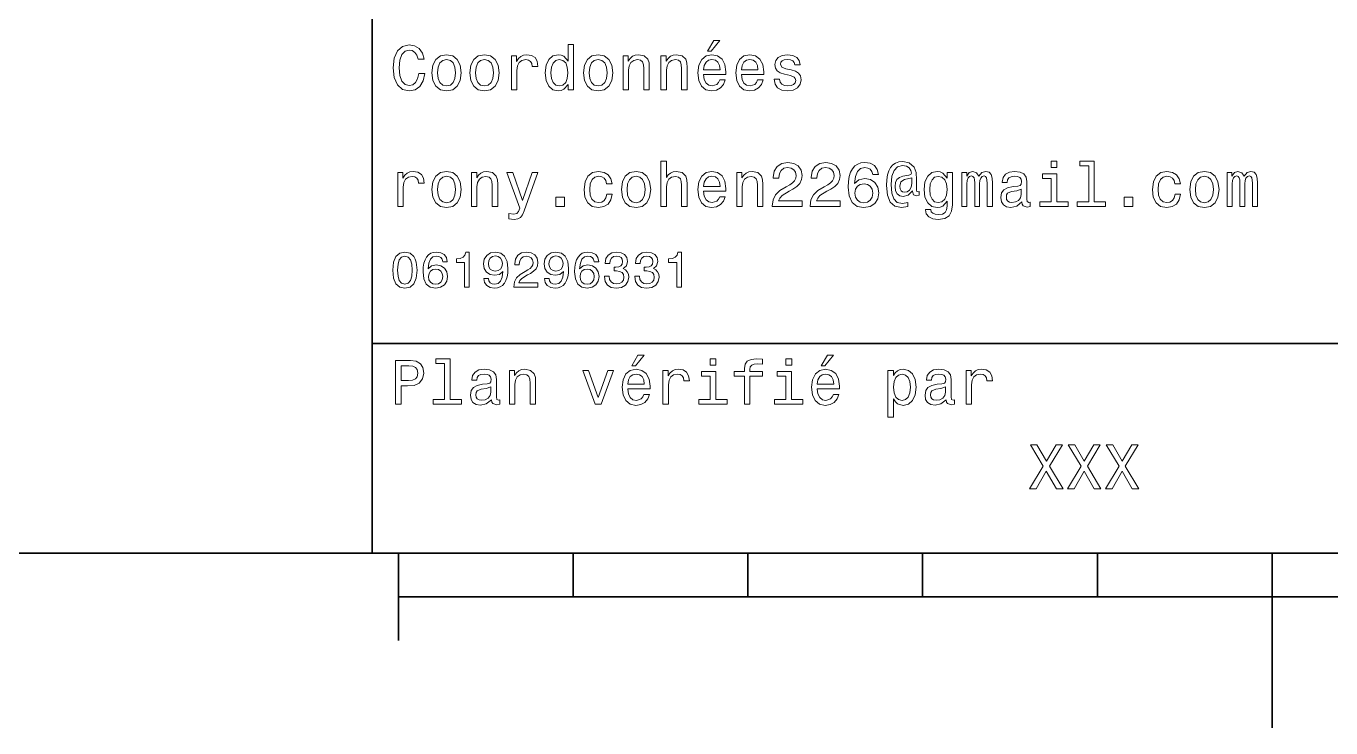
# Model space of a CAD drawing. Extents: x 0 to 297, y 0 to 210.
# Drawn here: x 77.2 to 151.9, y 0 to 40.2 of the extents above; entities that cross this region are included whole.
import ezdxf

# ---------------------------------------------------------------- set-up
doc = ezdxf.new("R2010")
doc.units = 0

msp = doc.modelspace()

# ---------------------------------------------------------------- linework, layer by layer
at = {"color": 7, "lineweight": 35}
for p, q in [((97, 10), (97, 70)), ((97, 22), (162, 22)), ((10, 10), (287, 10)), ((97, 10), (287, 10)), ((98.5, 7.5), (198.5, 7.5))]:
    msp.add_line(p, q, dxfattribs=at)
at = {"color": 7, "lineweight": 35, "ltscale": 0.125}
msp.add_line((98.5, 10), (98.5, 5), dxfattribs=at)
at = {"color": 7, "lineweight": 35, "ltscale": 0.0625}
for p, q in [((108.5, 10), (108.5, 7.5)), ((118.5, 10), (118.5, 7.5)), ((128.5, 10), (128.5, 7.5)), ((138.5, 10), (138.5, 7.5))]:
    msp.add_line(p, q, dxfattribs=at)
at = {"color": 7, "lineweight": 35, "ltscale": 0.25}
msp.add_line((148.5, 10), (148.5, 0), dxfattribs=at)
at = {"color": 7, "lineweight": 13}
for points in [[(99.66787, 37.460373), (99.595818, 37.15778), (99.476944, 36.941643), (99.311241, 36.808357), (99.116714, 36.765129), (98.882568, 36.829971), (98.698845, 37.024494), (98.57637, 37.341499), (98.536743, 37.780979), (98.57637, 38.216858), (98.695244, 38.537464), (98.87896, 38.731987), (99.116714, 38.80043), (99.289627, 38.764408), (99.437317, 38.663544), (99.552597, 38.501442), (99.631844, 38.278099), (99.97406, 38.278099), (99.865997, 38.620316), (99.678673, 38.879681), (99.422913, 39.041786), (99.116714, 39.099422), (98.734871, 39.009365), (98.443085, 38.757202), (98.25576, 38.342937), (98.190926, 37.780979), (98.25576, 37.219021), (98.443085, 36.804756), (98.734871, 36.548992), (99.116714, 36.462536), (99.451729, 36.530979), (99.721901, 36.721901), (99.912827, 37.035301), (100.013687, 37.460373)], [(108.201729, 36.829971), (108.201729, 36.530979), (108.51873, 36.530979), (108.51873, 39.117435), (108.20533, 39.117435), (108.20533, 38.170029), (107.963974, 38.443802), (107.816284, 38.508644), (107.646973, 38.533859), (107.340775, 38.461815), (107.103027, 38.260086), (106.948128, 37.935879), (106.894089, 37.5), (106.948128, 37.064121), (107.103027, 36.736309), (107.340775, 36.530979), (107.646973, 36.462536), (107.816284, 36.487751), (107.967575, 36.552593)], [(116.184441, 38.728386), (116.396973, 38.728386), (116.897697, 39.340778), (116.54467, 39.340778)], [(100.413544, 37.496399), (100.471184, 37.056915), (100.636887, 36.732708), (100.899857, 36.530979), (101.252884, 36.462536), (101.602303, 36.530979), (101.865273, 36.729107), (102.030983, 37.053314), (102.092216, 37.496399), (102.030983, 37.935879), (101.865273, 38.263687), (101.602303, 38.461815), (101.252884, 38.533859), (100.899857, 38.461815), (100.636887, 38.260086), (100.471184, 37.935879)], [(100.737755, 37.5), (100.770172, 37.824207), (100.87104, 38.058357), (101.033142, 38.20245), (101.252884, 38.25288), (101.469017, 38.20245), (101.631126, 38.061958), (101.731987, 37.824207), (101.768013, 37.5), (101.731987, 37.172188), (101.631126, 36.934437), (101.469017, 36.790344), (101.252884, 36.743515), (101.033142, 36.790344), (100.87104, 36.934437), (100.770172, 37.172188)], [(102.58213, 37.496399), (102.639771, 37.056915), (102.805473, 36.732708), (103.068443, 36.530979), (103.421471, 36.462536), (103.770897, 36.530979), (104.033859, 36.729107), (104.19957, 37.053314), (104.260803, 37.496399), (104.19957, 37.935879), (104.033859, 38.263687), (103.770897, 38.461815), (103.421471, 38.533859), (103.068443, 38.461815), (102.805473, 38.260086), (102.639771, 37.935879)], [(102.906342, 37.5), (102.938759, 37.824207), (103.039627, 38.058357), (103.201729, 38.20245), (103.421471, 38.25288), (103.637611, 38.20245), (103.799713, 38.061958), (103.900574, 37.824207), (103.9366, 37.5), (103.900574, 37.172188), (103.799713, 36.934437), (103.637611, 36.790344), (103.421471, 36.743515), (103.201729, 36.790344), (103.039627, 36.934437), (102.938759, 37.172188)], [(104.963257, 36.530979), (105.280258, 36.530979), (105.280258, 37.636887), (105.312683, 37.903458), (105.409943, 38.094379), (105.568443, 38.209652), (105.780983, 38.249279), (105.939484, 38.224064), (106.058357, 38.152016), (106.130402, 38.029537), (106.155617, 37.863831), (106.476227, 37.863831), (106.432999, 38.155621), (106.314117, 38.364552), (106.115997, 38.490635), (105.845825, 38.533859), (105.662102, 38.505043), (105.503601, 38.432995), (105.363113, 38.310516), (105.251442, 38.144814), (105.251442, 38.465416), (104.963257, 38.465416)], [(107.701012, 38.249279), (107.909943, 38.198845), (108.068443, 38.058357), (108.162102, 37.824207), (108.198128, 37.5), (108.162102, 37.172188), (108.068443, 36.938038), (107.909943, 36.793949), (107.701012, 36.747116), (107.502884, 36.793949), (107.351585, 36.938038), (107.250717, 37.175793), (107.2183, 37.5), (107.250717, 37.820606), (107.351585, 38.054756), (107.502884, 38.198845)], [(109.087898, 37.496399), (109.145531, 37.056915), (109.311241, 36.732708), (109.574203, 36.530979), (109.927231, 36.462536), (110.276657, 36.530979), (110.539627, 36.729107), (110.70533, 37.053314), (110.766571, 37.496399), (110.70533, 37.935879), (110.539627, 38.263687), (110.276657, 38.461815), (109.927231, 38.533859), (109.574203, 38.461815), (109.311241, 38.260086), (109.145531, 37.935879)], [(109.412102, 37.5), (109.444527, 37.824207), (109.545387, 38.058357), (109.707489, 38.20245), (109.927231, 38.25288), (110.143372, 38.20245), (110.305473, 38.061958), (110.406342, 37.824207), (110.44236, 37.5), (110.406342, 37.172188), (110.305473, 36.934437), (110.143372, 36.790344), (109.927231, 36.743515), (109.707489, 36.790344), (109.545387, 36.934437), (109.444527, 37.172188)], [(111.350143, 36.530979), (111.667145, 36.530979), (111.667145, 37.647694), (111.69957, 37.903458), (111.804031, 38.090778), (111.966141, 38.206051), (112.182274, 38.249279), (112.355186, 38.213257), (112.463257, 38.115993), (112.517288, 37.953888), (112.535301, 37.737751), (112.535301, 36.530979), (112.852303, 36.530979), (112.852303, 37.802593), (112.837898, 38.058357), (112.773056, 38.270893), (112.560516, 38.465416), (112.229103, 38.533859), (112.045387, 38.508644), (111.890488, 38.440201), (111.757202, 38.324928), (111.65274, 38.170029), (111.65274, 38.465416), (111.350143, 38.465416)], [(113.51873, 36.530979), (113.835732, 36.530979), (113.835732, 37.647694), (113.868156, 37.903458), (113.972626, 38.090778), (114.134727, 38.206051), (114.350861, 38.249279), (114.523773, 38.213257), (114.631844, 38.115993), (114.685883, 37.953888), (114.703888, 37.737751), (114.703888, 36.530979), (115.020889, 36.530979), (115.020889, 37.802593), (115.006485, 38.058357), (114.941643, 38.270893), (114.729111, 38.465416), (114.39769, 38.533859), (114.213974, 38.508644), (114.059082, 38.440201), (113.925789, 38.324928), (113.821327, 38.170029), (113.821327, 38.465416), (113.51873, 38.465416)], [(115.964699, 37.406338), (117.232712, 37.406338), (117.236313, 37.554035), (117.178673, 37.9683), (117.020172, 38.278099), (116.768013, 38.465416), (116.432999, 38.533859), (116.105186, 38.461815), (115.853027, 38.260086), (115.690918, 37.932278), (115.633286, 37.5), (115.687317, 37.056915), (115.849426, 36.732708), (116.097984, 36.530979), (116.422188, 36.462536), (116.703171, 36.509365), (116.933716, 36.631844), (117.103027, 36.826366), (117.200287, 37.085735), (116.886887, 37.085735), (116.822044, 36.941643), (116.728386, 36.833572), (116.461815, 36.747116), (116.256485, 36.786743), (116.101585, 36.912823), (116.000717, 37.118156), (115.964699, 37.395531)], [(115.964699, 37.672909), (116.004318, 37.921471), (116.101585, 38.105186), (116.249283, 38.216858), (116.443802, 38.256485), (116.634727, 38.216858), (116.782425, 38.105186), (116.872482, 37.921471), (116.9049, 37.672909)], [(118.133286, 37.406338), (119.401299, 37.406338), (119.4049, 37.554035), (119.34726, 37.9683), (119.188766, 38.278099), (118.9366, 38.465416), (118.601585, 38.533859), (118.273773, 38.461815), (118.021614, 38.260086), (117.859512, 37.932278), (117.801872, 37.5), (117.855911, 37.056915), (118.018013, 36.732708), (118.266571, 36.530979), (118.590775, 36.462536), (118.871758, 36.509365), (119.10231, 36.631844), (119.271614, 36.826366), (119.368881, 37.085735), (119.055481, 37.085735), (118.990631, 36.941643), (118.896973, 36.833572), (118.630402, 36.747116), (118.425072, 36.786743), (118.270172, 36.912823), (118.169312, 37.118156), (118.133286, 37.395531)], [(118.133286, 37.672909), (118.172913, 37.921471), (118.270172, 38.105186), (118.41787, 38.216858), (118.612396, 38.256485), (118.803314, 38.216858), (118.951012, 38.105186), (119.041069, 37.921471), (119.073486, 37.672909)], [(120.971901, 37.658501), (120.66571, 37.730545), (120.438766, 37.8134), (120.363113, 37.982708), (120.384727, 38.101585), (120.460373, 38.188038), (120.582855, 38.242073), (120.759369, 38.263687), (120.92868, 38.242073), (121.061966, 38.177231), (121.148415, 38.079971), (121.184441, 37.950287), (121.49424, 37.950287), (121.49424, 37.957493), (121.440201, 38.191643), (121.292511, 38.375359), (121.061966, 38.490635), (120.759369, 38.533859), (120.453171, 38.490635), (120.229828, 38.371758), (120.08934, 38.195244), (120.046112, 37.971901), (120.078529, 37.755764), (120.179398, 37.604465), (120.3451, 37.496399), (120.586456, 37.42075), (120.939484, 37.334293), (121.155624, 37.244236), (121.213257, 37.172188), (121.234871, 37.064121), (121.202454, 36.930836), (121.115997, 36.829971), (120.97551, 36.765129), (120.788185, 36.743515), (120.590057, 36.765129), (120.445969, 36.840778), (120.348709, 36.963257), (120.309082, 37.132565), (120.002884, 37.132565), (120.053314, 36.844379), (120.201012, 36.635445), (120.435158, 36.509365), (120.759369, 36.462536), (121.097984, 36.509365), (121.346542, 36.635445), (121.497841, 36.837173), (121.551872, 37.100143), (121.512253, 37.327087), (121.400574, 37.481987), (121.216858, 37.582851)], [(113.51873, 29.850143), (113.835732, 29.850143), (113.835732, 30.966858), (113.868156, 31.222622), (113.972626, 31.409943), (114.134727, 31.525215), (114.350861, 31.568443), (114.523773, 31.532419), (114.631844, 31.435158), (114.685883, 31.273054), (114.703888, 31.056915), (114.703888, 29.850143), (115.020889, 29.850143), (115.020889, 31.121758), (115.006485, 31.377522), (114.941643, 31.590057), (114.729111, 31.784582), (114.39769, 31.853025), (114.217575, 31.827808), (114.062683, 31.759365), (113.932999, 31.651297), (113.835732, 31.503601), (113.835732, 32.4366), (113.51873, 32.4366)], [(119.891212, 29.850143), (121.609512, 29.850143), (121.609512, 30.159943), (120.251442, 30.159943), (120.327087, 30.32925), (120.456772, 30.46974), (120.856628, 30.725504), (121.069168, 30.833572), (121.306915, 30.988472), (121.476227, 31.168587), (121.573486, 31.381123), (121.609512, 31.622478), (121.548271, 31.925072), (121.378967, 32.162823), (121.119598, 32.314121), (120.784584, 32.368156), (120.438766, 32.306915), (120.175797, 32.137608), (120.006485, 31.867435), (119.948853, 31.510807), (119.948853, 31.460375), (120.276657, 31.460375), (120.276657, 31.489193), (120.309082, 31.73415), (120.406342, 31.914265), (120.561241, 32.029537), (120.766571, 32.069164), (120.97551, 32.033142), (121.130402, 31.943083), (121.23127, 31.802593), (121.267288, 31.62608), (121.242081, 31.460375), (121.17363, 31.319883), (121.058357, 31.197405), (120.899857, 31.089336), (120.687317, 30.974062), (120.334297, 30.750719), (120.085739, 30.512968), (119.938042, 30.224783), (119.891212, 29.86095)], [(122.059799, 29.850143), (123.778099, 29.850143), (123.778099, 30.159943), (122.420029, 30.159943), (122.495682, 30.32925), (122.625366, 30.46974), (123.025223, 30.725504), (123.237755, 30.833572), (123.47551, 30.988472), (123.644814, 31.168587), (123.742081, 31.381123), (123.778099, 31.622478), (123.716858, 31.925072), (123.547554, 32.162823), (123.288185, 32.314121), (122.953171, 32.368156), (122.607353, 32.306915), (122.344383, 32.137608), (122.175072, 31.867435), (122.117439, 31.510807), (122.117439, 31.460375), (122.445251, 31.460375), (122.445251, 31.489193), (122.477669, 31.73415), (122.574928, 31.914265), (122.729828, 32.029537), (122.935165, 32.069164), (123.144096, 32.033142), (123.298996, 31.943083), (123.399857, 31.802593), (123.435883, 31.62608), (123.410667, 31.460375), (123.342224, 31.319883), (123.226944, 31.197405), (123.068451, 31.089336), (122.855911, 30.974062), (122.502884, 30.750719), (122.254326, 30.512968), (122.106628, 30.224783), (122.059799, 29.86095)], [(125.971909, 31.676512), (125.903458, 31.9683), (125.744965, 32.184437), (125.5, 32.321323), (125.182999, 32.368156), (124.970467, 32.342937), (124.786743, 32.274494), (124.624641, 32.162823), (124.487755, 32.004322), (124.379684, 31.806194), (124.300438, 31.56484), (124.25, 31.280258), (124.235596, 30.959654), (124.293228, 30.448126), (124.469742, 30.077089), (124.754326, 29.853746), (125.143372, 29.778097), (125.492798, 29.842939), (125.759369, 30.012247), (125.932281, 30.278818), (125.993515, 30.617435), (125.932281, 30.959654), (125.766571, 31.222622), (125.510811, 31.388329), (125.19381, 31.445965), (124.851585, 31.373919), (124.595825, 31.168587), (124.649857, 31.56484), (124.765137, 31.849422), (124.94165, 32.01873), (125.1866, 32.076366), (125.366714, 32.04755), (125.503601, 31.971901), (125.593658, 31.845821), (125.640495, 31.676512)], [(128.298996, 30.487751), (128.298996, 30.696686), (128.241364, 30.685879), (128.172913, 30.711094), (128.151306, 30.786743), (128.151306, 31.377522), (128.122482, 31.795389), (128.007202, 32.105186), (127.737038, 32.335735), (127.358795, 32.418587), (127.139053, 32.396973), (126.951736, 32.33213), (126.789627, 32.224064), (126.659943, 32.072765), (126.559082, 31.881844), (126.487038, 31.647694), (126.44381, 31.366714), (126.429398, 31.049711), (126.479828, 30.491354), (126.641937, 30.0951), (126.912109, 29.857347), (127.297554, 29.7817), (127.650581, 29.839336), (127.650581, 30.077089), (127.340782, 30.019451), (127.041794, 30.08069), (126.843666, 30.278818), (126.735596, 30.613832), (126.703171, 31.100143), (126.739197, 31.575647), (126.861679, 31.914265), (127.059799, 32.119595), (127.347984, 32.188038), (127.567726, 32.148415), (127.729828, 32.054756), (127.830696, 31.914265), (127.866714, 31.752161), (127.827095, 31.672911), (127.719025, 31.636887), (127.365997, 31.582851), (127.171478, 31.503601), (127.030983, 31.381123), (126.948135, 31.211815), (126.922913, 30.988472), (126.955338, 30.747118), (127.045395, 30.567001), (127.193085, 30.45533), (127.387611, 30.419308), (127.672195, 30.494957), (127.913551, 30.732708), (127.913551, 30.711094), (127.971184, 30.520172), (128.169312, 30.462536)], [(136.184448, 32.4366), (135.849426, 32.4366), (135.849426, 32.076366), (136.184448, 32.076366)], [(138.003601, 32.170029), (138.003601, 30.116714), (137.351593, 30.116714), (137.351593, 29.850143), (138.969025, 29.850143), (138.969025, 30.116714), (138.320602, 30.116714), (138.320602, 32.4366), (137.506485, 32.4366), (137.506485, 32.170029)], [(98.457489, 29.850143), (98.774498, 29.850143), (98.774498, 30.956051), (98.806915, 31.222622), (98.904182, 31.413544), (99.062683, 31.528818), (99.275215, 31.568443), (99.433716, 31.543226), (99.552597, 31.47118), (99.624641, 31.348701), (99.649857, 31.182997), (99.970459, 31.182997), (99.927231, 31.474783), (99.808357, 31.683718), (99.610229, 31.809797), (99.340057, 31.853025), (99.156342, 31.824207), (98.997841, 31.752161), (98.857346, 31.629683), (98.745674, 31.463976), (98.745674, 31.784582), (98.457489, 31.784582)], [(100.413544, 30.815561), (100.471184, 30.37608), (100.636887, 30.051872), (100.899857, 29.850143), (101.252884, 29.7817), (101.602303, 29.850143), (101.865273, 30.048271), (102.030983, 30.372478), (102.092216, 30.815561), (102.030983, 31.255043), (101.865273, 31.582851), (101.602303, 31.780979), (101.252884, 31.853025), (100.899857, 31.780979), (100.636887, 31.57925), (100.471184, 31.255043)], [(100.737755, 30.819164), (100.770172, 31.143372), (100.87104, 31.377522), (101.033142, 31.521614), (101.252884, 31.572046), (101.469017, 31.521614), (101.631126, 31.381123), (101.731987, 31.143372), (101.768013, 30.819164), (101.731987, 30.491354), (101.631126, 30.253601), (101.469017, 30.109509), (101.252884, 30.062679), (101.033142, 30.109509), (100.87104, 30.253601), (100.770172, 30.491354)], [(102.675797, 29.850143), (102.992798, 29.850143), (102.992798, 30.966858), (103.025215, 31.222622), (103.129684, 31.409943), (103.291786, 31.525215), (103.507927, 31.568443), (103.680832, 31.532419), (103.788902, 31.435158), (103.842941, 31.273054), (103.860954, 31.056915), (103.860954, 29.850143), (104.177956, 29.850143), (104.177956, 31.121758), (104.163544, 31.377522), (104.098701, 31.590057), (103.886169, 31.784582), (103.554756, 31.853025), (103.37104, 31.827808), (103.216141, 31.759365), (103.082855, 31.644091), (102.978386, 31.489193), (102.978386, 31.784582), (102.675797, 31.784582)], [(106.144814, 31.784582), (105.590057, 30.192362), (105.046112, 31.784582), (104.700287, 31.784582), (105.435158, 29.742075), (105.370316, 29.561958), (105.269455, 29.43948), (105.100143, 29.399855), (104.808357, 29.435879), (104.808357, 29.129683), (105.114555, 29.100864), (105.334297, 29.129683), (105.489197, 29.21974), (105.600868, 29.37464), (105.698128, 29.601583), (106.483429, 31.784582)], [(110.413544, 31.143372), (110.726944, 31.143372), (110.662102, 31.431555), (110.507202, 31.658501), (110.265854, 31.79899), (109.952454, 31.853025), (109.606628, 31.780979), (109.343658, 31.57925), (109.177956, 31.25144), (109.120316, 30.811958), (109.174355, 30.37608), (109.336456, 30.051872), (109.592216, 29.850143), (109.941643, 29.7817), (110.251442, 29.835733), (110.492798, 29.987032), (110.658501, 30.224783), (110.730545, 30.541786), (110.427956, 30.541786), (110.373917, 30.340057), (110.273056, 30.188761), (110.12896, 30.0951), (109.952454, 30.066282), (109.732712, 30.113111), (109.574203, 30.257204), (109.476944, 30.491354), (109.444527, 30.822765), (109.476944, 31.146973), (109.577812, 31.381123), (109.739914, 31.525215), (109.952454, 31.575647), (110.139771, 31.543226), (110.280258, 31.460375), (110.373917, 31.323486)], [(111.256485, 30.815561), (111.314117, 30.37608), (111.479828, 30.051872), (111.742798, 29.850143), (112.095825, 29.7817), (112.445244, 29.850143), (112.708214, 30.048271), (112.873917, 30.372478), (112.935158, 30.815561), (112.873917, 31.255043), (112.708214, 31.582851), (112.445244, 31.780979), (112.095825, 31.853025), (111.742798, 31.780979), (111.479828, 31.57925), (111.314117, 31.255043)], [(111.580688, 30.819164), (111.613113, 31.143372), (111.713974, 31.377522), (111.876083, 31.521614), (112.095825, 31.572046), (112.311958, 31.521614), (112.47406, 31.381123), (112.574928, 31.143372), (112.610947, 30.819164), (112.574928, 30.491354), (112.47406, 30.253601), (112.311958, 30.109509), (112.095825, 30.062679), (111.876083, 30.109509), (111.713974, 30.253601), (111.613113, 30.491354)], [(115.964699, 30.725504), (117.232712, 30.725504), (117.236313, 30.873198), (117.178673, 31.287464), (117.020172, 31.597261), (116.768013, 31.784582), (116.432999, 31.853025), (116.105186, 31.780979), (115.853027, 31.57925), (115.690918, 31.25144), (115.633286, 30.819164), (115.687317, 30.37608), (115.849426, 30.051872), (116.097984, 29.850143), (116.422188, 29.7817), (116.703171, 29.828529), (116.933716, 29.951008), (117.103027, 30.145533), (117.200287, 30.404898), (116.886887, 30.404898), (116.822044, 30.260807), (116.728386, 30.152737), (116.461815, 30.066282), (116.256485, 30.105907), (116.101585, 30.231987), (116.000717, 30.437319), (115.964699, 30.714697)], [(115.964699, 30.992075), (116.004318, 31.240633), (116.101585, 31.424351), (116.249283, 31.536022), (116.443802, 31.575647), (116.634727, 31.536022), (116.782425, 31.424351), (116.872482, 31.240633), (116.9049, 30.992075)], [(117.855911, 29.850143), (118.172913, 29.850143), (118.172913, 30.966858), (118.20533, 31.222622), (118.309799, 31.409943), (118.471901, 31.525215), (118.688042, 31.568443), (118.860954, 31.532419), (118.969025, 31.435158), (119.023056, 31.273054), (119.041069, 31.056915), (119.041069, 29.850143), (119.35807, 29.850143), (119.35807, 31.121758), (119.343658, 31.377522), (119.278824, 31.590057), (119.066284, 31.784582), (118.734871, 31.853025), (118.551155, 31.827808), (118.396255, 31.759365), (118.26297, 31.644091), (118.158501, 31.489193), (118.158501, 31.784582), (117.855911, 31.784582)], [(127.881126, 31.168587), (127.845108, 30.945244), (127.755051, 30.786743), (127.618164, 30.68948), (127.456055, 30.660662), (127.344383, 30.678673), (127.265137, 30.743515), (127.214699, 30.851583), (127.200294, 31.002882), (127.261536, 31.25144), (127.470467, 31.381123), (127.881126, 31.481987)], [(130.20462, 29.936598), (130.20462, 31.784582), (129.902023, 31.784582), (129.902023, 31.47118), (129.653458, 31.755764), (129.502167, 31.827808), (129.332855, 31.853025), (129.026657, 31.780979), (128.78891, 31.57925), (128.634003, 31.255043), (128.579971, 30.819164), (128.634003, 30.379683), (128.78891, 30.055475), (129.026657, 29.850143), (129.332855, 29.7817), (129.505768, 29.806915), (129.649857, 29.871758), (129.902023, 30.145533), (129.902023, 29.871758), (129.873199, 29.655619), (129.793945, 29.500719), (129.642654, 29.410662), (129.41571, 29.378241), (129.21759, 29.399855), (129.077087, 29.45389), (128.994247, 29.54755), (128.969025, 29.67363), (128.662827, 29.67363), (128.662827, 29.659222), (128.709656, 29.428673), (128.853745, 29.255764), (129.084305, 29.144091), (129.397705, 29.104465), (129.772339, 29.158501), (130.020905, 29.309797), (130.161392, 29.572765)], [(128.907791, 30.819164), (128.940201, 31.139769), (129.037476, 31.377522), (129.188766, 31.518011), (129.390503, 31.568443), (129.603027, 31.518011), (129.761536, 31.377522), (129.858795, 31.139769), (129.894821, 30.819164), (129.858795, 30.491354), (129.761536, 30.257204), (129.603027, 30.113111), (129.390503, 30.066282), (129.188766, 30.113111), (129.037476, 30.257204), (128.940201, 30.494957)], [(130.741364, 29.850143), (131.033142, 29.850143), (131.033142, 31.143372), (131.051163, 31.337896), (131.105194, 31.478386), (131.188049, 31.561239), (131.296112, 31.593658), (131.382568, 31.56484), (131.440216, 31.492794), (131.469025, 31.370316), (131.479828, 31.208212), (131.479828, 29.850143), (131.753601, 29.850143), (131.753601, 31.143372), (131.771622, 31.334293), (131.825653, 31.474783), (131.912109, 31.561239), (132.020172, 31.593658), (132.106628, 31.56484), (132.164276, 31.492794), (132.200287, 31.208212), (132.200287, 29.850143), (132.492081, 29.850143), (132.492081, 31.1866), (132.47406, 31.463976), (132.416428, 31.676512), (132.301163, 31.806194), (132.113831, 31.853025), (131.894104, 31.780979), (131.724792, 31.572046), (131.591507, 31.777376), (131.368164, 31.853025), (131.162827, 31.780979), (131.022339, 31.57925), (131.022339, 31.784582), (130.741364, 31.784582)], [(134.185165, 30.102304), (134.185165, 30.091497), (134.203171, 29.969019), (134.257202, 29.882565), (134.484161, 29.814121), (134.660675, 29.842939), (134.660675, 30.087896), (134.585022, 30.077089), (134.484161, 30.123919), (134.466141, 30.268011), (134.466141, 31.269451), (134.422913, 31.525215), (134.296829, 31.70533), (134.077087, 31.8134), (133.767303, 31.853025), (133.464706, 31.809797), (133.241364, 31.687319), (133.100861, 31.496397), (133.054047, 31.244236), (133.054047, 31.222622), (133.338623, 31.222622), (133.363831, 31.373919), (133.443085, 31.481987), (133.572769, 31.546829), (133.756485, 31.572046), (133.932999, 31.554033), (134.059082, 31.5), (134.134735, 31.40634), (134.159943, 31.276657), (134.145538, 31.125359), (134.087906, 31.049711), (133.943817, 31.013687), (133.67363, 30.984869), (133.363831, 30.920029), (133.144104, 30.804754), (133.014404, 30.62464), (132.974792, 30.358068), (133.010803, 30.120316), (133.122482, 29.943804), (133.302597, 29.832132), (133.551147, 29.792507), (133.886169, 29.868155)], [(136.17363, 30.116714), (136.17363, 31.71974), (135.359512, 31.71974), (135.359512, 31.449568), (135.856628, 31.449568), (135.856628, 30.116714), (135.208221, 30.116714), (135.208221, 29.850143), (136.829254, 29.850143), (136.829254, 30.116714)], [(142.942368, 31.143372), (143.255768, 31.143372), (143.190918, 31.431555), (143.036026, 31.658501), (142.794662, 31.79899), (142.481262, 31.853025), (142.135437, 31.780979), (141.872482, 31.57925), (141.706772, 31.25144), (141.649139, 30.811958), (141.703171, 30.37608), (141.865265, 30.051872), (142.121033, 29.850143), (142.470459, 29.7817), (142.780258, 29.835733), (143.021606, 29.987032), (143.187317, 30.224783), (143.259369, 30.541786), (142.956772, 30.541786), (142.90274, 30.340057), (142.80188, 30.188761), (142.657776, 30.0951), (142.481262, 30.066282), (142.261536, 30.113111), (142.103027, 30.257204), (142.005768, 30.491354), (141.973343, 30.822765), (142.005768, 31.146973), (142.106628, 31.381123), (142.268738, 31.525215), (142.481262, 31.575647), (142.668579, 31.543226), (142.809082, 31.460375), (142.90274, 31.323486)], [(143.785309, 30.815561), (143.842941, 30.37608), (144.008636, 30.051872), (144.271606, 29.850143), (144.624634, 29.7817), (144.97406, 29.850143), (145.23703, 30.048271), (145.40274, 30.372478), (145.463974, 30.815561), (145.40274, 31.255043), (145.23703, 31.582851), (144.97406, 31.780979), (144.624634, 31.853025), (144.271606, 31.780979), (144.008636, 31.57925), (143.842941, 31.255043)], [(144.109512, 30.819164), (144.141937, 31.143372), (144.242798, 31.377522), (144.404892, 31.521614), (144.624634, 31.572046), (144.840775, 31.521614), (145.002884, 31.381123), (145.103745, 31.143372), (145.139771, 30.819164), (145.103745, 30.491354), (145.002884, 30.253601), (144.840775, 30.109509), (144.624634, 30.062679), (144.404892, 30.109509), (144.242798, 30.253601), (144.141937, 30.491354)], [(145.921463, 29.850143), (146.213257, 29.850143), (146.213257, 31.143372), (146.231262, 31.337896), (146.285309, 31.478386), (146.368149, 31.561239), (146.476227, 31.593658), (146.562683, 31.56484), (146.620316, 31.492794), (146.649139, 31.370316), (146.659943, 31.208212), (146.659943, 29.850143), (146.933716, 29.850143), (146.933716, 31.143372), (146.951721, 31.334293), (147.005768, 31.474783), (147.092224, 31.561239), (147.200287, 31.593658), (147.286743, 31.56484), (147.344376, 31.492794), (147.380402, 31.208212), (147.380402, 29.850143), (147.67218, 29.850143), (147.67218, 31.1866), (147.654175, 31.463976), (147.596542, 31.676512), (147.481262, 31.806194), (147.293945, 31.853025), (147.074203, 31.780979), (146.904892, 31.572046), (146.771606, 31.777376), (146.548264, 31.853025), (146.342941, 31.780979), (146.202454, 31.57925), (146.202454, 31.784582), (145.921463, 31.784582)], [(125.644096, 30.613832), (125.604469, 30.386887), (125.503601, 30.213976), (125.341499, 30.098703), (125.139771, 30.062679), (124.927238, 30.098703), (124.765137, 30.210375), (124.660667, 30.383286), (124.628242, 30.610229), (124.664268, 30.833572), (124.765137, 31.002882), (124.93084, 31.11095), (125.154182, 31.150576), (125.348709, 31.11095), (125.503601, 31.006483), (125.604469, 30.837175)], [(134.149139, 30.527376), (134.105911, 30.340057), (133.990631, 30.195965), (133.817719, 30.102304), (133.605194, 30.069883), (133.468307, 30.087896), (133.371033, 30.145533), (133.309799, 30.246397), (133.291794, 30.386887), (133.306198, 30.512968), (133.363831, 30.603025), (133.594391, 30.70389), (133.886169, 30.747118), (134.149139, 30.833572)], [(107.510086, 29.850143), (108.007202, 29.850143), (108.007202, 30.386887), (107.510086, 30.386887)], [(140.03891, 29.850143), (140.536026, 29.850143), (140.536026, 30.386887), (140.03891, 30.386887)], [(98.172913, 26.201731), (98.216141, 25.749281), (98.351585, 25.426514), (98.567726, 25.230549), (98.867432, 25.167149), (99.164268, 25.230549), (99.380402, 25.426514), (99.51297, 25.749281), (99.559074, 26.201731), (99.51297, 26.651299), (99.458214, 26.829971), (99.380402, 26.976946), (99.164268, 27.172913), (98.867432, 27.239193), (98.567726, 27.172913), (98.351585, 26.974064), (98.216141, 26.651299)], [(98.44957, 26.201731), (98.472626, 26.550434), (98.54467, 26.801153), (98.674355, 26.948128), (98.867432, 27), (99.05764, 26.948128), (99.187317, 26.801153), (99.259369, 26.550434), (99.282417, 26.201731), (99.259369, 25.850145), (99.187317, 25.599424), (99.05764, 25.45245), (98.867432, 25.40346), (98.674355, 25.45245), (98.54467, 25.599424), (98.472626, 25.850145)], [(101.293945, 26.685881), (101.239197, 26.91931), (101.112389, 27.09222), (100.916428, 27.201731), (100.662827, 27.239193), (100.492798, 27.219021), (100.345825, 27.164267), (100.216141, 27.074928), (100.106628, 26.948128), (100.020172, 26.789627), (99.956772, 26.596542), (99.916428, 26.368877), (99.9049, 26.112392), (99.951012, 25.703171), (100.092216, 25.406342), (100.319885, 25.227667), (100.631126, 25.167149), (100.91066, 25.219021), (101.123917, 25.354467), (101.262245, 25.567724), (101.311241, 25.838617), (101.262245, 26.112392), (101.129684, 26.322767), (100.925072, 26.455332), (100.671471, 26.501442), (100.397697, 26.443806), (100.193085, 26.279539), (100.236313, 26.596542), (100.328529, 26.824209), (100.469742, 26.959656), (100.665703, 27.005764), (100.809799, 26.98271), (100.919312, 26.922192), (100.991356, 26.821327), (101.028816, 26.685881)], [(102.285301, 25.224785), (102.547546, 25.224785), (102.547546, 27.239193), (102.351585, 27.239193), (102.299713, 27.063402), (102.195969, 26.945246), (102.03746, 26.876081), (101.818443, 26.853027), (101.818443, 26.648417), (102.285301, 26.648417)], [(103.380402, 25.720463), (103.42363, 25.492796), (103.547546, 25.317003), (103.743515, 25.207495), (104.002884, 25.167149), (104.172913, 25.187321), (104.325645, 25.239195), (104.45533, 25.328531), (104.564842, 25.455332), (104.651299, 25.613834), (104.714699, 25.809799), (104.752159, 26.034584), (104.766571, 26.293949), (104.717575, 26.700289), (104.57637, 26.99712), (104.351585, 27.175793), (104.043228, 27.239193), (103.760803, 27.187321), (103.547546, 27.048992), (103.409225, 26.835735), (103.363113, 26.567724), (103.409225, 26.291067), (103.54467, 26.080692), (103.746399, 25.948128), (104.002884, 25.9049), (104.273773, 25.959656), (104.478386, 26.126802), (104.432274, 25.806917), (104.340057, 25.579252), (104.198845, 25.443806), (104.00576, 25.400578), (103.855911, 25.42075), (103.746399, 25.48415), (103.674355, 25.585016), (103.645531, 25.720463)], [(103.642654, 26.570606), (103.671471, 26.749281), (103.752159, 26.890491), (103.87896, 26.979828), (104.043228, 27.011528), (104.213257, 26.979828), (104.342941, 26.890491), (104.42363, 26.752163), (104.45533, 26.573488), (104.42363, 26.391932), (104.342941, 26.256485), (104.210373, 26.172913), (104.034584, 26.144093), (103.876083, 26.172913), (103.752159, 26.256485), (103.671471, 26.38905)], [(105.103745, 25.224785), (106.478386, 25.224785), (106.478386, 25.472624), (105.39193, 25.472624), (105.452446, 25.60807), (105.556198, 25.720463), (105.876083, 25.925074), (106.046112, 26.011528), (106.236313, 26.135448), (106.371758, 26.279539), (106.44957, 26.449568), (106.478386, 26.642653), (106.429398, 26.884727), (106.293945, 27.074928), (106.086456, 27.195967), (105.818443, 27.239193), (105.541786, 27.190203), (105.331413, 27.054756), (105.195969, 26.838617), (105.149857, 26.553314), (105.149857, 26.51297), (105.412102, 26.51297), (105.412102, 26.536024), (105.438042, 26.731989), (105.515854, 26.876081), (105.639771, 26.9683), (105.804031, 27), (105.971184, 26.971182), (106.0951, 26.899136), (106.175797, 26.786745), (106.204613, 26.645535), (106.184441, 26.51297), (106.129684, 26.400578), (106.03746, 26.302595), (105.91066, 26.216139), (105.740631, 26.12392), (105.458214, 25.945246), (105.259369, 25.755045), (105.141212, 25.524496), (105.103745, 25.233431)], [(106.850143, 25.720463), (106.893372, 25.492796), (107.017288, 25.317003), (107.213257, 25.207495), (107.472626, 25.167149), (107.642654, 25.187321), (107.795387, 25.239195), (107.925072, 25.328531), (108.034584, 25.455332), (108.12104, 25.613834), (108.184441, 25.809799), (108.221901, 26.034584), (108.236313, 26.293949), (108.187317, 26.700289), (108.046112, 26.99712), (107.821327, 27.175793), (107.51297, 27.239193), (107.230545, 27.187321), (107.017288, 27.048992), (106.87896, 26.835735), (106.832855, 26.567724), (106.87896, 26.291067), (107.014412, 26.080692), (107.216141, 25.948128), (107.472626, 25.9049), (107.743515, 25.959656), (107.948128, 26.126802), (107.902016, 25.806917), (107.809799, 25.579252), (107.668587, 25.443806), (107.475502, 25.400578), (107.325645, 25.42075), (107.216141, 25.48415), (107.144089, 25.585016), (107.115273, 25.720463)], [(107.112396, 26.570606), (107.141212, 26.749281), (107.221901, 26.890491), (107.348701, 26.979828), (107.51297, 27.011528), (107.682999, 26.979828), (107.812683, 26.890491), (107.893372, 26.752163), (107.925072, 26.573488), (107.893372, 26.391932), (107.812683, 26.256485), (107.680115, 26.172913), (107.504326, 26.144093), (107.345825, 26.172913), (107.221901, 26.256485), (107.141212, 26.38905)], [(109.9683, 26.685881), (109.913544, 26.91931), (109.786743, 27.09222), (109.590775, 27.201731), (109.337173, 27.239193), (109.167145, 27.219021), (109.020172, 27.164267), (108.890488, 27.074928), (108.780975, 26.948128), (108.694527, 26.789627), (108.631126, 26.596542), (108.590775, 26.368877), (108.579254, 26.112392), (108.625359, 25.703171), (108.766571, 25.406342), (108.994232, 25.227667), (109.305473, 25.167149), (109.585014, 25.219021), (109.798271, 25.354467), (109.9366, 25.567724), (109.985588, 25.838617), (109.9366, 26.112392), (109.804031, 26.322767), (109.599426, 26.455332), (109.345825, 26.501442), (109.072044, 26.443806), (108.867432, 26.279539), (108.91066, 26.596542), (109.002884, 26.824209), (109.144089, 26.959656), (109.340057, 27.005764), (109.484146, 26.98271), (109.593658, 26.922192), (109.665703, 26.821327), (109.703171, 26.685881)], [(110.285301, 25.853027), (110.285301, 25.832853), (110.331413, 25.556196), (110.466858, 25.348703), (110.680115, 25.216139), (110.96254, 25.167149), (111.262245, 25.216139), (111.48703, 25.342941), (111.631126, 25.54467), (111.682999, 25.804035), (111.659943, 25.974064), (111.596542, 26.112392), (111.492798, 26.219021), (111.354469, 26.296831), (111.541786, 26.45245), (111.60807, 26.700289), (111.564842, 26.925074), (111.440918, 27.095102), (111.239189, 27.201731), (110.96254, 27.239193), (110.703171, 27.193085), (110.504318, 27.066284), (110.374641, 26.864553), (110.331413, 26.596542), (110.331413, 26.57637), (110.587898, 26.57637), (110.610947, 26.760807), (110.685883, 26.893373), (110.806915, 26.974064), (110.976944, 27.002882), (111.126801, 26.979828), (111.236313, 26.91931), (111.302597, 26.821327), (111.328529, 26.688763), (111.302597, 26.547552), (111.233429, 26.45245), (111.112389, 26.394814), (110.948128, 26.377523), (110.835732, 26.380405), (110.835732, 26.152739), (110.976944, 26.158503), (111.158501, 26.132566), (111.293945, 26.063402), (111.374641, 25.95101), (111.403458, 25.804035), (111.371758, 25.636889), (111.288185, 25.51297), (111.155617, 25.43516), (110.979828, 25.409224), (110.798271, 25.438042), (110.665703, 25.524496), (110.58213, 25.662825), (110.55043, 25.853027)], [(112.020172, 25.853027), (112.020172, 25.832853), (112.066284, 25.556196), (112.201729, 25.348703), (112.414986, 25.216139), (112.697403, 25.167149), (112.997116, 25.216139), (113.221901, 25.342941), (113.365997, 25.54467), (113.41787, 25.804035), (113.394814, 25.974064), (113.331413, 26.112392), (113.227661, 26.219021), (113.08934, 26.296831), (113.276657, 26.45245), (113.342941, 26.700289), (113.299713, 26.925074), (113.175789, 27.095102), (112.97406, 27.201731), (112.697403, 27.239193), (112.438042, 27.193085), (112.239189, 27.066284), (112.109512, 26.864553), (112.066284, 26.596542), (112.066284, 26.57637), (112.322769, 26.57637), (112.345818, 26.760807), (112.420746, 26.893373), (112.541786, 26.974064), (112.711815, 27.002882), (112.861671, 26.979828), (112.971184, 26.91931), (113.03746, 26.821327), (113.0634, 26.688763), (113.03746, 26.547552), (112.9683, 26.45245), (112.84726, 26.394814), (112.682999, 26.377523), (112.570602, 26.380405), (112.570602, 26.152739), (112.711815, 26.158503), (112.893372, 26.132566), (113.028816, 26.063402), (113.109512, 25.95101), (113.138329, 25.804035), (113.106628, 25.636889), (113.023056, 25.51297), (112.890488, 25.43516), (112.714699, 25.409224), (112.533142, 25.438042), (112.400574, 25.524496), (112.317001, 25.662825), (112.285301, 25.853027)], [(114.429398, 25.224785), (114.691643, 25.224785), (114.691643, 27.239193), (114.495674, 27.239193), (114.443802, 27.063402), (114.340057, 26.945246), (114.181557, 26.876081), (113.962532, 26.853027), (113.962532, 26.648417), (114.429398, 26.648417)], [(101.0317, 25.835735), (101, 25.654181), (100.919312, 25.515852), (100.789627, 25.423632), (100.628242, 25.394814), (100.458214, 25.423632), (100.328529, 25.51297), (100.244957, 25.651299), (100.219017, 25.832853), (100.247841, 26.011528), (100.328529, 26.146975), (100.461098, 26.233431), (100.639771, 26.265131), (100.795387, 26.233431), (100.919312, 26.149857), (101, 26.01441)], [(109.706055, 25.835735), (109.674355, 25.654181), (109.593658, 25.515852), (109.463974, 25.423632), (109.302597, 25.394814), (109.132568, 25.423632), (109.002884, 25.51297), (108.919312, 25.651299), (108.893372, 25.832853), (108.922188, 26.011528), (109.002884, 26.146975), (109.135445, 26.233431), (109.314117, 26.265131), (109.469742, 26.233431), (109.593658, 26.149857), (109.674355, 26.01441)], [(98.324211, 18.530979), (98.655617, 18.530979), (98.655617, 19.586454), (99.023056, 19.586454), (99.394089, 19.604465), (99.689484, 19.730547), (99.880402, 19.975504), (99.945244, 20.310518), (99.894814, 20.620316), (99.750717, 20.847261), (99.51297, 20.98415), (99.188759, 21.030979), (98.324211, 21.030979)], [(101.137611, 20.850864), (101.137611, 18.79755), (100.485588, 18.79755), (100.485588, 18.530979), (102.103027, 18.530979), (102.103027, 18.79755), (101.454613, 18.79755), (101.454613, 21.117435), (100.640488, 21.117435), (100.640488, 20.850864)], [(111.84726, 20.728386), (112.059799, 20.728386), (112.560516, 21.340778), (112.207489, 21.340778)], [(116.667145, 21.117435), (116.33213, 21.117435), (116.33213, 20.757204), (116.667145, 20.757204)], [(118.295387, 20.130404), (118.295387, 18.530979), (118.612396, 18.530979), (118.612396, 20.130404), (119.332855, 20.130404), (119.332855, 20.400576), (118.612396, 20.400576), (118.612396, 20.519451), (118.637611, 20.663544), (118.720459, 20.760807), (118.860954, 20.818443), (119.062683, 20.840057), (119.332855, 20.825647), (119.332855, 21.099422), (118.990631, 21.117435), (118.680832, 21.085014), (118.464699, 20.987751), (118.335014, 20.818443), (118.295387, 20.577089), (118.295387, 20.400576), (117.715424, 20.400576), (117.715424, 20.130404)], [(121.004326, 21.117435), (120.669312, 21.117435), (120.669312, 20.757204), (121.004326, 20.757204)], [(122.690201, 20.728386), (122.90274, 20.728386), (123.403458, 21.340778), (123.05043, 21.340778)], [(99.098701, 20.724783), (99.314842, 20.703169), (99.473343, 20.634726), (99.567001, 20.508644), (99.599426, 20.310518), (99.5634, 20.101583), (99.466141, 19.975504), (99.30043, 19.910662), (99.073486, 19.892651), (98.655617, 19.892651), (98.655617, 20.724783)], [(103.824928, 18.78314), (103.824928, 18.772333), (103.842941, 18.649855), (103.896973, 18.5634), (104.123917, 18.494957), (104.30043, 18.523775), (104.30043, 18.768732), (104.224785, 18.757925), (104.123917, 18.804754), (104.105911, 18.948847), (104.105911, 19.950287), (104.062683, 20.206051), (103.9366, 20.386166), (103.716858, 20.494236), (103.407059, 20.533861), (103.104469, 20.490633), (102.881126, 20.368155), (102.740631, 20.177233), (102.693802, 19.925072), (102.693802, 19.903458), (102.978386, 19.903458), (103.003601, 20.054754), (103.082855, 20.162823), (103.21254, 20.227665), (103.396255, 20.252882), (103.572769, 20.234869), (103.698845, 20.180836), (103.774498, 20.087175), (103.799713, 19.957493), (103.785301, 19.806194), (103.727669, 19.730547), (103.583572, 19.694523), (103.3134, 19.665705), (103.003601, 19.600864), (102.783859, 19.48559), (102.654175, 19.305475), (102.614555, 19.038904), (102.650574, 18.801151), (102.762245, 18.62464), (102.94236, 18.512968), (103.190926, 18.473343), (103.52594, 18.54899)], [(104.844383, 18.530979), (105.161385, 18.530979), (105.161385, 19.647694), (105.193802, 19.903458), (105.298271, 20.090778), (105.460373, 20.206051), (105.676514, 20.249279), (105.849426, 20.213255), (105.957497, 20.115993), (106.011528, 19.95389), (106.029541, 19.737751), (106.029541, 18.530979), (106.346542, 18.530979), (106.346542, 19.802593), (106.33213, 20.058357), (106.267288, 20.270893), (106.054756, 20.465418), (105.723343, 20.533861), (105.539627, 20.508644), (105.384727, 20.440201), (105.251442, 20.324926), (105.146973, 20.170029), (105.146973, 20.465418), (104.844383, 20.465418)], [(109.761528, 18.530979), (110.096542, 18.530979), (110.802597, 20.465418), (110.474785, 20.465418), (109.930832, 18.905619), (109.376083, 20.465418), (109.04467, 20.465418)], [(111.627518, 19.40634), (112.895531, 19.40634), (112.899132, 19.554033), (112.841499, 19.9683), (112.682999, 20.278097), (112.430832, 20.465418), (112.095825, 20.533861), (111.768013, 20.461815), (111.515854, 20.260086), (111.353745, 19.932276), (111.296112, 19.5), (111.350143, 19.056915), (111.512245, 18.732708), (111.760803, 18.530979), (112.085014, 18.462536), (112.365997, 18.509365), (112.596542, 18.631844), (112.765854, 18.826368), (112.863113, 19.085733), (112.549713, 19.085733), (112.484871, 18.941643), (112.391212, 18.833572), (112.124641, 18.747118), (111.919312, 18.786743), (111.764412, 18.912823), (111.663544, 19.118155), (111.627518, 19.395533)], [(111.627518, 19.672911), (111.667145, 19.921469), (111.764412, 20.105186), (111.912102, 20.216858), (112.106628, 20.256483), (112.297546, 20.216858), (112.445244, 20.105186), (112.535301, 19.921469), (112.567726, 19.672911)], [(113.637604, 18.530979), (113.954613, 18.530979), (113.954613, 19.636887), (113.98703, 19.903458), (114.08429, 20.094379), (114.242798, 20.209654), (114.45533, 20.249279), (114.613831, 20.224062), (114.732712, 20.152016), (114.804756, 20.029537), (114.829971, 19.863832), (115.150574, 19.863832), (115.107346, 20.155619), (114.988472, 20.364553), (114.790344, 20.490633), (114.520172, 20.533861), (114.336456, 20.505043), (114.177956, 20.432997), (114.03746, 20.310518), (113.925789, 20.144812), (113.925789, 20.465418), (113.637604, 20.465418)], [(116.656342, 18.79755), (116.656342, 20.400576), (115.842216, 20.400576), (115.842216, 20.130404), (116.33934, 20.130404), (116.33934, 18.79755), (115.690918, 18.79755), (115.690918, 18.530979), (117.311958, 18.530979), (117.311958, 18.79755)], [(120.993515, 18.79755), (120.993515, 20.400576), (120.179398, 20.400576), (120.179398, 20.130404), (120.676514, 20.130404), (120.676514, 18.79755), (120.028099, 18.79755), (120.028099, 18.530979), (121.649139, 18.530979), (121.649139, 18.79755)], [(122.470459, 19.40634), (123.73848, 19.40634), (123.742081, 19.554033), (123.684441, 19.9683), (123.52594, 20.278097), (123.273773, 20.465418), (122.938766, 20.533861), (122.610954, 20.461815), (122.358795, 20.260086), (122.196686, 19.932276), (122.139053, 19.5), (122.193085, 19.056915), (122.355194, 18.732708), (122.603745, 18.530979), (122.927956, 18.462536), (123.208939, 18.509365), (123.439484, 18.631844), (123.608795, 18.826368), (123.706055, 19.085733), (123.392654, 19.085733), (123.327812, 18.941643), (123.234154, 18.833572), (122.967583, 18.747118), (122.762253, 18.786743), (122.607353, 18.912823), (122.506485, 19.118155), (122.470459, 19.395533)], [(122.470459, 19.672911), (122.510086, 19.921469), (122.607353, 20.105186), (122.755043, 20.216858), (122.94957, 20.256483), (123.140488, 20.216858), (123.288185, 20.105186), (123.378242, 19.921469), (123.410667, 19.672911)], [(126.829254, 20.166426), (126.829254, 20.465418), (126.512253, 20.465418), (126.512253, 17.7817), (126.829254, 17.7817), (126.829254, 18.826368), (126.940926, 18.657061), (127.067009, 18.545389), (127.38401, 18.462536), (127.6866, 18.530979), (127.924355, 18.736311), (128.079254, 19.060518), (128.136887, 19.5), (128.079254, 19.935879), (127.924355, 20.260086), (127.6866, 20.461815), (127.38401, 20.533861), (127.211098, 20.512247), (127.0634, 20.443804), (126.937325, 20.328529)], [(127.329971, 18.747118), (127.117439, 18.793947), (126.96254, 18.93804), (126.86528, 19.17219), (126.832855, 19.5), (126.86528, 19.824207), (126.96254, 20.058357), (127.117439, 20.198847), (127.329971, 20.249279), (127.524498, 20.198847), (127.679398, 20.054754), (127.776657, 19.820604), (127.812683, 19.5), (127.776657, 19.175793), (127.679398, 18.93804), (127.524498, 18.793947)], [(129.847992, 18.78314), (129.847992, 18.772333), (129.865997, 18.649855), (129.920029, 18.5634), (130.146973, 18.494957), (130.323486, 18.523775), (130.323486, 18.768732), (130.247849, 18.757925), (130.146973, 18.804754), (130.128967, 18.948847), (130.128967, 19.950287), (130.085739, 20.206051), (129.959656, 20.386166), (129.739914, 20.494236), (129.430115, 20.533861), (129.127533, 20.490633), (128.904175, 20.368155), (128.763687, 20.177233), (128.716858, 19.925072), (128.716858, 19.903458), (129.00145, 19.903458), (129.026657, 20.054754), (129.105911, 20.162823), (129.235596, 20.227665), (129.419312, 20.252882), (129.595825, 20.234869), (129.721909, 20.180836), (129.797562, 20.087175), (129.822769, 19.957493), (129.808365, 19.806194), (129.750732, 19.730547), (129.606628, 19.694523), (129.336456, 19.665705), (129.026657, 19.600864), (128.806915, 19.48559), (128.677246, 19.305475), (128.637619, 19.038904), (128.67363, 18.801151), (128.785309, 18.62464), (128.965424, 18.512968), (129.213989, 18.473343), (129.548996, 18.54899)], [(130.986313, 18.530979), (131.303314, 18.530979), (131.303314, 19.636887), (131.335739, 19.903458), (131.432999, 20.094379), (131.591507, 20.209654), (131.804047, 20.249279), (131.96254, 20.224062), (132.081421, 20.152016), (132.153473, 20.029537), (132.17868, 19.863832), (132.499283, 19.863832), (132.456055, 20.155619), (132.337189, 20.364553), (132.139053, 20.490633), (131.868881, 20.533861), (131.685165, 20.505043), (131.526657, 20.432997), (131.386169, 20.310518), (131.274506, 20.144812), (131.274506, 20.465418), (130.986313, 20.465418)], [(103.788902, 19.208212), (103.745674, 19.020893), (103.630402, 18.876801), (103.457489, 18.78314), (103.244957, 18.750719), (103.10807, 18.768732), (103.010803, 18.826368), (102.94957, 18.927233), (102.931557, 19.067722), (102.945969, 19.193804), (103.003601, 19.283861), (103.234146, 19.384726), (103.52594, 19.427954), (103.788902, 19.514408)], [(129.811966, 19.208212), (129.768738, 19.020893), (129.653458, 18.876801), (129.48056, 18.78314), (129.268021, 18.750719), (129.131134, 18.768732), (129.033875, 18.826368), (128.972626, 18.927233), (128.95462, 19.067722), (128.969025, 19.193804), (129.026657, 19.283861), (129.257202, 19.384726), (129.548996, 19.427954), (129.811966, 19.514408)], [(134.623917, 13.690562), (135.002151, 13.690562), (135.574921, 14.70281), (136.158493, 13.690562), (136.540344, 13.690562), (135.758636, 14.976585), (136.500717, 16.194164), (136.136887, 16.194164), (135.585724, 15.268372), (135.04538, 16.194164), (134.667145, 16.194164), (135.405609, 14.972983)], [(136.792496, 13.690562), (137.170746, 13.690562), (137.743515, 14.70281), (138.327087, 13.690562), (138.708923, 13.690562), (137.927231, 14.976585), (138.669312, 16.194164), (138.305466, 16.194164), (137.754318, 15.268372), (137.213974, 16.194164), (136.835724, 16.194164), (137.574203, 14.972983)], [(138.96109, 13.690562), (139.33934, 13.690562), (139.912094, 14.70281), (140.495667, 13.690562), (140.877518, 13.690562), (140.09581, 14.976585), (140.837891, 16.194164), (140.47406, 16.194164), (139.922913, 15.268372), (139.382568, 16.194164), (139.004318, 16.194164), (139.742798, 14.972983)]]:
    msp.add_lwpolyline(points, close=True, dxfattribs=at)

doc.saveas('drawing.dxf')
